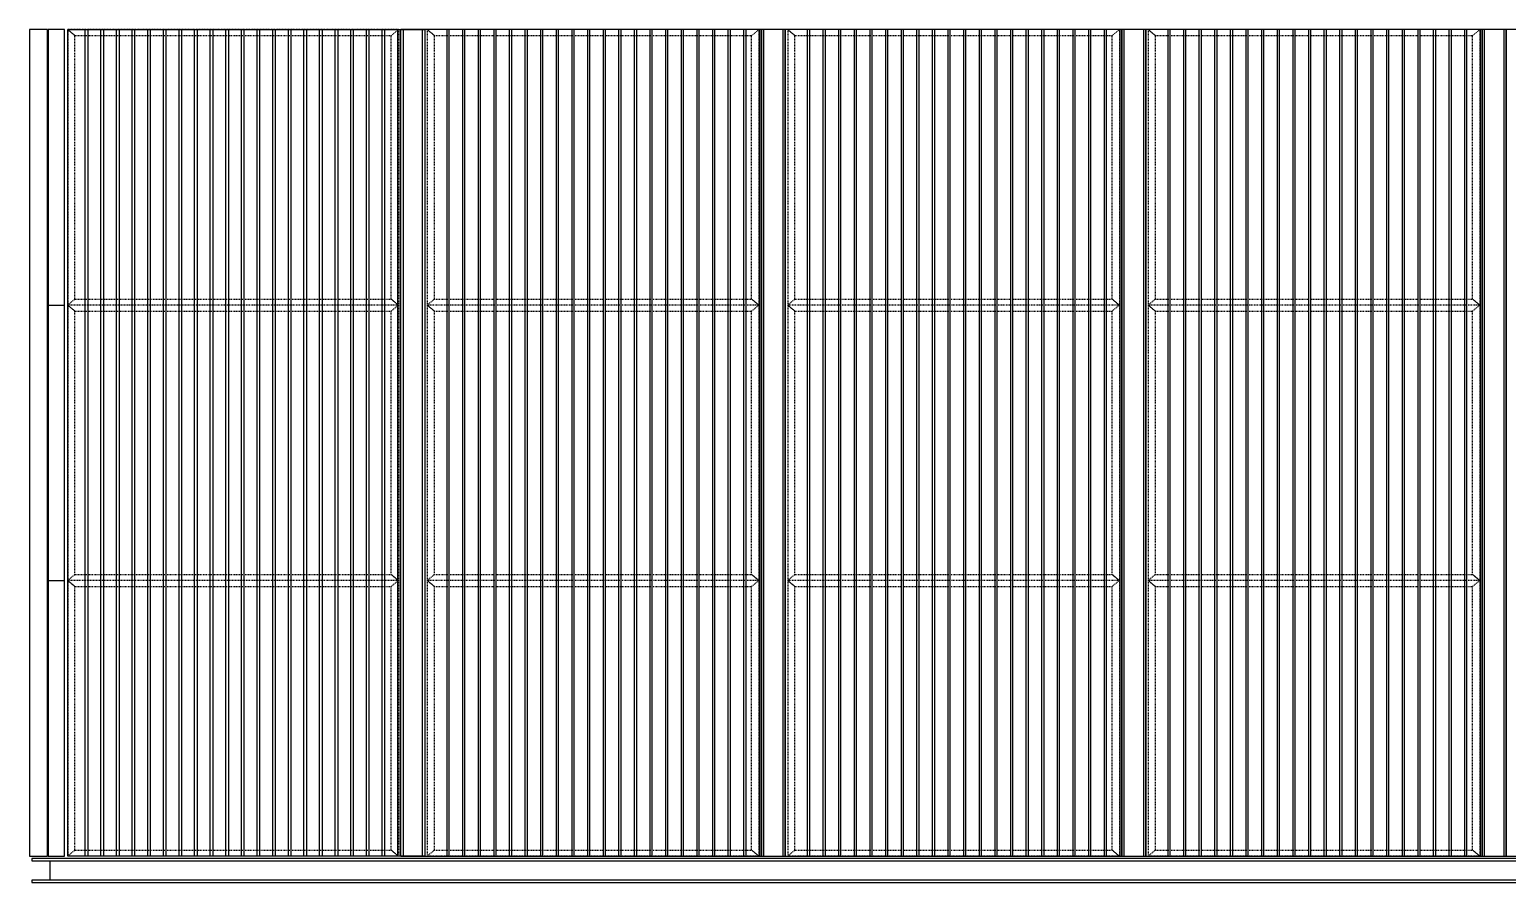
# Model space of a CAD drawing. Header units: millimetres. Extents: x 2519235 to 7246330, y 25937 to 201821.
# Drawn here: x 3125591 to 3131741, y 32436 to 35986 of the extents above; entities that cross this region are included whole.
import ezdxf

# ---------------------------------------------------------------- set-up
doc = ezdxf.new("R2010")
doc.units = ezdxf.units.MM
doc.set_wipeout_variables(frame=1)
doc.linetypes.add('TA_HL_001.00000', pattern=[6.5, 3.55, -2.95])
for name, color, linetype in [('010 - ASPG_EXTR_MAIN_COLOR_2', 7, 'Continuous'), ('010 - ASPG_EXTR_WIPEOUT_', 7, 'Continuous'), ('010 - ASPG_FRAMING_MAIN_COLOR_1', 7, 'Continuous'), ('010 - ASPG_FRAMING_MAIN_COLOR_2', 7, 'Continuous'), ('010 - ASPG_FRAMING_SUB_COLOR_2', 7, 'Continuous'), ('010 - ASPG_FRAMING_SUB_COLOR_3', 7, 'Continuous'), ('010 - ASPG_FRAMING_WIPEOUT_', 7, 'Continuous')]:
    doc.layers.add(name, color=color, linetype=linetype)

# ---------------------------------------------------------------- blocks, each defined once
blk = doc.blocks.new('*U1309')
at = {"color": 7}
blk.add_wipeout([(0, -40), (27009, -40), (27009, 40), (0, 40)], dxfattribs=at).dxf.layer = '010 - ASPG_FRAMING_WIPEOUT_'
at = {"layer": '010 - ASPG_FRAMING_MAIN_COLOR_2', "color": 7}
blk.add_lwpolyline([(0, -40), (27009, -40), (27009, 40), (0, 40)], close=True, dxfattribs=at)
at = {"color": 7}
for points in [[(0, 40), (27084, 40), (27084, 50), (0, 50)], [(0, -50), (27084, -50), (27084, -40), (0, -40)]]:
    blk.add_wipeout(points, dxfattribs=at).dxf.layer = '010 - ASPG_FRAMING_WIPEOUT_'
at = {"layer": '010 - ASPG_FRAMING_MAIN_COLOR_1', "color": 7}
for points in [[(0, 40), (27084, 40), (27084, 50), (0, 50)], [(0, -50), (27084, -50), (27084, -40), (0, -40)]]:
    blk.add_lwpolyline(points, close=True, dxfattribs=at)
blk = doc.blocks.new('*U1285')
at = {"color": 7}
blk.add_wipeout([(50, 0), (1450, 0), (1450, 3440), (50, 3440)], dxfattribs=at).dxf.layer = '010 - ASPG_EXTR_WIPEOUT_'
at = {"layer": '010 - ASPG_EXTR_MAIN_COLOR_2', "color": 7}
for points in [[(141.5, 0), (151.7, 0), (151.7, 3440), (141.5, 3440)], [(206.5, 0), (216.7, 0), (216.7, 3440), (206.5, 3440)], [(271.5, 0), (281.7, 0), (281.7, 3440), (271.5, 3440)], [(336.5, 0), (346.7, 0), (346.7, 3440), (336.5, 3440)], [(401.5, 0), (411.7, 0), (411.7, 3440), (401.5, 3440)], [(466.5, 0), (476.7, 0), (476.7, 3440), (466.5, 3440)], [(531.5, 0), (541.7, 0), (541.7, 3440), (531.5, 3440)], [(596.5, 0), (606.7, 0), (606.7, 3440), (596.5, 3440)], [(661.5, 0), (671.7, 0), (671.7, 3440), (661.5, 3440)], [(726.5, 0), (736.7, 0), (736.7, 3440), (726.5, 3440)], [(791.5, 0), (801.7, 0), (801.7, 3440), (791.5, 3440)], [(856.5, 0), (866.7, 0), (866.7, 3440), (856.5, 3440)], [(921.5, 0), (931.7, 0), (931.7, 3440), (921.5, 3440)], [(986.5, 0), (996.7, 0), (996.7, 3440), (986.5, 3440)], [(1051.5, 0), (1061.7, 0), (1061.7, 3440), (1051.5, 3440)], [(1116.5, 0), (1126.7, 0), (1126.7, 3440), (1116.5, 3440)], [(1181.5, 0), (1191.7, 0), (1191.7, 3440), (1181.5, 3440)], [(1246.5, 0), (1256.7, 0), (1256.7, 3440), (1246.5, 3440)], [(1311.5, 0), (1321.7, 0), (1321.7, 3440), (1311.5, 3440)], [(1376.5, 0), (1386.7, 0), (1386.7, 3440), (1376.5, 3440)]]:
    blk.add_lwpolyline(points, close=True, dxfattribs=at)
at = {"layer": '010 - ASPG_FRAMING_SUB_COLOR_2', "color": 7}
blk.add_lwpolyline([(50, 0), (1450, 0), (1450, 3440), (50, 3440)], close=True, dxfattribs=at)
at = {"color": 7}
for points in [[(-50, 0), (50, 0), (50, 3440), (-50, 3440)], [(1450, 0), (1550, 0), (1550, 3440), (1450, 3440)]]:
    blk.add_wipeout(points, dxfattribs=at).dxf.layer = '010 - ASPG_EXTR_WIPEOUT_'
at = {"layer": '010 - ASPG_EXTR_MAIN_COLOR_2', "color": 7}
blk.add_lwpolyline([(1441.5, 0), (1451.7, 0), (1451.7, 3440), (1441.5, 3440)], close=True, dxfattribs=at)
at = {"layer": '010 - ASPG_FRAMING_MAIN_COLOR_1', "color": 7}
for points in [[(-50, 0), (-40, 0), (-40, 3440), (-50, 3440)], [(40, 0), (50, 0), (50, 3440), (40, 3440)], [(1450, 0), (1460, 0), (1460, 3440), (1450, 3440)], [(1540, 0), (1550, 0), (1550, 3440), (1540, 3440)]]:
    blk.add_lwpolyline(points, close=True, dxfattribs=at)
at = {"layer": '010 - ASPG_FRAMING_SUB_COLOR_2', "color": 7}
for points in [[(-50, 0), (50, 0), (50, 3440), (-50, 3440)], [(1450, 0), (1550, 0), (1550, 3440), (1450, 3440)]]:
    blk.add_lwpolyline(points, close=True, dxfattribs=at)
blk = doc.blocks.new('*U1286')
at = {"color": 7}
blk.add_wipeout([(50, 0), (1450, 0), (1450, 3440), (50, 3440)], dxfattribs=at).dxf.layer = '010 - ASPG_EXTR_WIPEOUT_'
at = {"layer": '010 - ASPG_EXTR_MAIN_COLOR_2', "color": 7}
for points in [[(141.5, 0), (151.7, 0), (151.7, 3440), (141.5, 3440)], [(206.5, 0), (216.7, 0), (216.7, 3440), (206.5, 3440)], [(271.5, 0), (281.7, 0), (281.7, 3440), (271.5, 3440)], [(336.5, 0), (346.7, 0), (346.7, 3440), (336.5, 3440)], [(401.5, 0), (411.7, 0), (411.7, 3440), (401.5, 3440)], [(466.5, 0), (476.7, 0), (476.7, 3440), (466.5, 3440)], [(531.5, 0), (541.7, 0), (541.7, 3440), (531.5, 3440)], [(596.5, 0), (606.7, 0), (606.7, 3440), (596.5, 3440)], [(661.5, 0), (671.7, 0), (671.7, 3440), (661.5, 3440)], [(726.5, 0), (736.7, 0), (736.7, 3440), (726.5, 3440)], [(791.5, 0), (801.7, 0), (801.7, 3440), (791.5, 3440)], [(856.5, 0), (866.7, 0), (866.7, 3440), (856.5, 3440)], [(921.5, 0), (931.7, 0), (931.7, 3440), (921.5, 3440)], [(986.5, 0), (996.7, 0), (996.7, 3440), (986.5, 3440)], [(1051.5, 0), (1061.7, 0), (1061.7, 3440), (1051.5, 3440)], [(1116.5, 0), (1126.7, 0), (1126.7, 3440), (1116.5, 3440)], [(1181.5, 0), (1191.7, 0), (1191.7, 3440), (1181.5, 3440)], [(1246.5, 0), (1256.7, 0), (1256.7, 3440), (1246.5, 3440)], [(1311.5, 0), (1321.7, 0), (1321.7, 3440), (1311.5, 3440)], [(1376.5, 0), (1386.7, 0), (1386.7, 3440), (1376.5, 3440)]]:
    blk.add_lwpolyline(points, close=True, dxfattribs=at)
at = {"layer": '010 - ASPG_FRAMING_SUB_COLOR_2', "color": 7}
blk.add_lwpolyline([(50, 0), (1450, 0), (1450, 3440), (50, 3440)], close=True, dxfattribs=at)
at = {"color": 7}
for points in [[(-50, 0), (50, 0), (50, 3440), (-50, 3440)], [(1450, 0), (1550, 0), (1550, 3440), (1450, 3440)]]:
    blk.add_wipeout(points, dxfattribs=at).dxf.layer = '010 - ASPG_EXTR_WIPEOUT_'
at = {"layer": '010 - ASPG_EXTR_MAIN_COLOR_2', "color": 7}
blk.add_lwpolyline([(1441.5, 0), (1451.7, 0), (1451.7, 3440), (1441.5, 3440)], close=True, dxfattribs=at)
at = {"layer": '010 - ASPG_FRAMING_MAIN_COLOR_1', "color": 7}
for points in [[(-50, 0), (-40, 0), (-40, 3440), (-50, 3440)], [(40, 0), (50, 0), (50, 3440), (40, 3440)], [(1450, 0), (1460, 0), (1460, 3440), (1450, 3440)], [(1540, 0), (1550, 0), (1550, 3440), (1540, 3440)]]:
    blk.add_lwpolyline(points, close=True, dxfattribs=at)
at = {"layer": '010 - ASPG_FRAMING_SUB_COLOR_2', "color": 7}
for points in [[(-50, 0), (50, 0), (50, 3440), (-50, 3440)], [(1450, 0), (1550, 0), (1550, 3440), (1450, 3440)]]:
    blk.add_lwpolyline(points, close=True, dxfattribs=at)
blk = doc.blocks.new('*U1287')
at = {"color": 7}
blk.add_wipeout([(50, 0), (1450, 0), (1450, 3440), (50, 3440)], dxfattribs=at).dxf.layer = '010 - ASPG_EXTR_WIPEOUT_'
at = {"layer": '010 - ASPG_EXTR_MAIN_COLOR_2', "color": 7}
for points in [[(141.5, 0), (151.7, 0), (151.7, 3440), (141.5, 3440)], [(206.5, 0), (216.7, 0), (216.7, 3440), (206.5, 3440)], [(271.5, 0), (281.7, 0), (281.7, 3440), (271.5, 3440)], [(336.5, 0), (346.7, 0), (346.7, 3440), (336.5, 3440)], [(401.5, 0), (411.7, 0), (411.7, 3440), (401.5, 3440)], [(466.5, 0), (476.7, 0), (476.7, 3440), (466.5, 3440)], [(531.5, 0), (541.7, 0), (541.7, 3440), (531.5, 3440)], [(596.5, 0), (606.7, 0), (606.7, 3440), (596.5, 3440)], [(661.5, 0), (671.7, 0), (671.7, 3440), (661.5, 3440)], [(726.5, 0), (736.7, 0), (736.7, 3440), (726.5, 3440)], [(791.5, 0), (801.7, 0), (801.7, 3440), (791.5, 3440)], [(856.5, 0), (866.7, 0), (866.7, 3440), (856.5, 3440)], [(921.5, 0), (931.7, 0), (931.7, 3440), (921.5, 3440)], [(986.5, 0), (996.7, 0), (996.7, 3440), (986.5, 3440)], [(1051.5, 0), (1061.7, 0), (1061.7, 3440), (1051.5, 3440)], [(1116.5, 0), (1126.7, 0), (1126.7, 3440), (1116.5, 3440)], [(1181.5, 0), (1191.7, 0), (1191.7, 3440), (1181.5, 3440)], [(1246.5, 0), (1256.7, 0), (1256.7, 3440), (1246.5, 3440)], [(1311.5, 0), (1321.7, 0), (1321.7, 3440), (1311.5, 3440)], [(1376.5, 0), (1386.7, 0), (1386.7, 3440), (1376.5, 3440)]]:
    blk.add_lwpolyline(points, close=True, dxfattribs=at)
at = {"layer": '010 - ASPG_FRAMING_SUB_COLOR_2', "color": 7}
blk.add_lwpolyline([(50, 0), (1450, 0), (1450, 3440), (50, 3440)], close=True, dxfattribs=at)
at = {"color": 7}
for points in [[(-50, 0), (50, 0), (50, 3440), (-50, 3440)], [(1450, 0), (1550, 0), (1550, 3440), (1450, 3440)]]:
    blk.add_wipeout(points, dxfattribs=at).dxf.layer = '010 - ASPG_EXTR_WIPEOUT_'
at = {"layer": '010 - ASPG_EXTR_MAIN_COLOR_2', "color": 7}
blk.add_lwpolyline([(1441.5, 0), (1451.7, 0), (1451.7, 3440), (1441.5, 3440)], close=True, dxfattribs=at)
at = {"layer": '010 - ASPG_FRAMING_MAIN_COLOR_1', "color": 7}
for points in [[(-50, 0), (-40, 0), (-40, 3440), (-50, 3440)], [(40, 0), (50, 0), (50, 3440), (40, 3440)], [(1450, 0), (1460, 0), (1460, 3440), (1450, 3440)], [(1540, 0), (1550, 0), (1550, 3440), (1540, 3440)]]:
    blk.add_lwpolyline(points, close=True, dxfattribs=at)
at = {"layer": '010 - ASPG_FRAMING_SUB_COLOR_2', "color": 7}
for points in [[(-50, 0), (50, 0), (50, 3440), (-50, 3440)], [(1450, 0), (1550, 0), (1550, 3440), (1450, 3440)]]:
    blk.add_lwpolyline(points, close=True, dxfattribs=at)
blk = doc.blocks.new('*U1288')
at = {"color": 7}
blk.add_wipeout([(50, 0), (1450, 0), (1450, 3440), (50, 3440)], dxfattribs=at).dxf.layer = '010 - ASPG_EXTR_WIPEOUT_'
at = {"layer": '010 - ASPG_EXTR_MAIN_COLOR_2', "color": 7}
for points in [[(141.5, 0), (151.7, 0), (151.7, 3440), (141.5, 3440)], [(206.5, 0), (216.7, 0), (216.7, 3440), (206.5, 3440)], [(271.5, 0), (281.7, 0), (281.7, 3440), (271.5, 3440)], [(336.5, 0), (346.7, 0), (346.7, 3440), (336.5, 3440)], [(401.5, 0), (411.7, 0), (411.7, 3440), (401.5, 3440)], [(466.5, 0), (476.7, 0), (476.7, 3440), (466.5, 3440)], [(531.5, 0), (541.7, 0), (541.7, 3440), (531.5, 3440)], [(596.5, 0), (606.7, 0), (606.7, 3440), (596.5, 3440)], [(661.5, 0), (671.7, 0), (671.7, 3440), (661.5, 3440)], [(726.5, 0), (736.7, 0), (736.7, 3440), (726.5, 3440)], [(791.5, 0), (801.7, 0), (801.7, 3440), (791.5, 3440)], [(856.5, 0), (866.7, 0), (866.7, 3440), (856.5, 3440)], [(921.5, 0), (931.7, 0), (931.7, 3440), (921.5, 3440)], [(986.5, 0), (996.7, 0), (996.7, 3440), (986.5, 3440)], [(1051.5, 0), (1061.7, 0), (1061.7, 3440), (1051.5, 3440)], [(1116.5, 0), (1126.7, 0), (1126.7, 3440), (1116.5, 3440)], [(1181.5, 0), (1191.7, 0), (1191.7, 3440), (1181.5, 3440)], [(1246.5, 0), (1256.7, 0), (1256.7, 3440), (1246.5, 3440)], [(1311.5, 0), (1321.7, 0), (1321.7, 3440), (1311.5, 3440)], [(1376.5, 0), (1386.7, 0), (1386.7, 3440), (1376.5, 3440)]]:
    blk.add_lwpolyline(points, close=True, dxfattribs=at)
at = {"layer": '010 - ASPG_FRAMING_SUB_COLOR_2', "color": 7}
blk.add_lwpolyline([(50, 0), (1450, 0), (1450, 3440), (50, 3440)], close=True, dxfattribs=at)
at = {"color": 7}
for points in [[(-50, 0), (50, 0), (50, 3440), (-50, 3440)], [(1450, 0), (1550, 0), (1550, 3440), (1450, 3440)]]:
    blk.add_wipeout(points, dxfattribs=at).dxf.layer = '010 - ASPG_EXTR_WIPEOUT_'
at = {"layer": '010 - ASPG_EXTR_MAIN_COLOR_2', "color": 7}
blk.add_lwpolyline([(1441.5, 0), (1451.7, 0), (1451.7, 3440), (1441.5, 3440)], close=True, dxfattribs=at)
at = {"layer": '010 - ASPG_FRAMING_MAIN_COLOR_1', "color": 7}
for points in [[(-50, 0), (-40, 0), (-40, 3440), (-50, 3440)], [(40, 0), (50, 0), (50, 3440), (40, 3440)], [(1450, 0), (1460, 0), (1460, 3440), (1450, 3440)], [(1540, 0), (1550, 0), (1550, 3440), (1540, 3440)]]:
    blk.add_lwpolyline(points, close=True, dxfattribs=at)
at = {"layer": '010 - ASPG_FRAMING_SUB_COLOR_2', "color": 7}
for points in [[(-50, 0), (50, 0), (50, 3440), (-50, 3440)], [(1450, 0), (1550, 0), (1550, 3440), (1450, 3440)]]:
    blk.add_lwpolyline(points, close=True, dxfattribs=at)
blk = doc.blocks.new('*U1280')
at = {"color": 7}
blk.add_wipeout([(50, 0), (1436, 0), (1436, 3440), (50, 3440)], dxfattribs=at).dxf.layer = '010 - ASPG_EXTR_WIPEOUT_'
at = {"layer": '010 - ASPG_EXTR_MAIN_COLOR_2', "color": 7}
for points in [[(117.6, 0), (127.8, 0), (127.8, 3440), (117.6, 3440)], [(182.6, 0), (192.8, 0), (192.8, 3440), (182.6, 3440)], [(247.6, 0), (257.8, 0), (257.8, 3440), (247.6, 3440)], [(312.6, 0), (322.8, 0), (322.8, 3440), (312.6, 3440)], [(377.6, 0), (387.8, 0), (387.8, 3440), (377.6, 3440)], [(442.6, 0), (452.8, 0), (452.8, 3440), (442.6, 3440)], [(507.6, 0), (517.8, 0), (517.8, 3440), (507.6, 3440)], [(572.6, 0), (582.8, 0), (582.8, 3440), (572.6, 3440)], [(637.6, 0), (647.8, 0), (647.8, 3440), (637.6, 3440)], [(702.6, 0), (712.8, 0), (712.8, 3440), (702.6, 3440)], [(767.6, 0), (777.8, 0), (777.8, 3440), (767.6, 3440)], [(832.6, 0), (842.8, 0), (842.8, 3440), (832.6, 3440)], [(897.6, 0), (907.8, 0), (907.8, 3440), (897.6, 3440)], [(962.6, 0), (972.8, 0), (972.8, 3440), (962.6, 3440)], [(1027.6, 0), (1037.8, 0), (1037.8, 3440), (1027.6, 3440)], [(1092.6, 0), (1102.8, 0), (1102.8, 3440), (1092.6, 3440)], [(1157.6, 0), (1167.8, 0), (1167.8, 3440), (1157.6, 3440)], [(1222.6, 0), (1232.8, 0), (1232.8, 3440), (1222.6, 3440)], [(1287.6, 0), (1297.8, 0), (1297.8, 3440), (1287.6, 3440)], [(1352.6, 0), (1362.8, 0), (1362.8, 3440), (1352.6, 3440)]]:
    blk.add_lwpolyline(points, close=True, dxfattribs=at)
at = {"layer": '010 - ASPG_FRAMING_SUB_COLOR_2', "color": 7}
blk.add_lwpolyline([(50, 0), (1436, 0), (1436, 3440), (50, 3440)], close=True, dxfattribs=at)
at = {"color": 7}
blk.add_wipeout([(-50, 0), (50, 0), (50, 3440), (-50, 3440)], dxfattribs=at).dxf.layer = '010 - ASPG_EXTR_WIPEOUT_'
at = {"layer": '010 - ASPG_EXTR_MAIN_COLOR_2', "color": 7}
blk.add_lwpolyline([(52.6, 0), (62.8, 0), (62.8, 3440), (52.6, 3440)], close=True, dxfattribs=at)
at = {"layer": '010 - ASPG_FRAMING_MAIN_COLOR_1', "color": 7}
for points in [[(-50, 0), (-40, 0), (-40, 3440), (-50, 3440)], [(40, 0), (50, 0), (50, 3440), (40, 3440)]]:
    blk.add_lwpolyline(points, close=True, dxfattribs=at)
at = {"layer": '010 - ASPG_FRAMING_SUB_COLOR_2', "color": 7}
blk.add_lwpolyline([(-50, 0), (50, 0), (50, 3440), (-50, 3440)], close=True, dxfattribs=at)
blk = doc.blocks.new('*U2617')
at = {"layer": '010 - ASPG_FRAMING_SUB_COLOR_3', "color": 7, "linetype": 'ByBlock'}
for points in [[(0, 0), (0, 1380), (25, 1350), (25, 30), (0, 0)], [(1146.7, 1380), (0, 1380), (25, 1350), (1121.7, 1350)], [(1146.7, 0), (1146.7, 1380), (1121.7, 1350), (1121.7, 30), (1146.7, 0)], [(25, 30), (1121.7, 30), (1146.7, 0), (0, 0), (25, 30)]]:
    blk.add_lwpolyline(points, close=True, dxfattribs=at)
blk = doc.blocks.new('*U2618')
at = {"layer": '010 - ASPG_FRAMING_SUB_COLOR_3', "color": 7, "linetype": 'ByBlock'}
for points in [[(0, 0), (0, 1376), (25, 1346), (25, 30), (0, 0)], [(1146.7, 1376), (0, 1376), (25, 1346), (1121.7, 1346)], [(1146.7, 0), (1146.7, 1376), (1121.7, 1346), (1121.7, 30), (1146.7, 0)], [(25, 30), (1121.7, 30), (1146.7, 0), (0, 0), (25, 30)]]:
    blk.add_lwpolyline(points, close=True, dxfattribs=at)
blk = doc.blocks.new('*U1395')
at = {"color": 7}
blk.add_wipeout([(0, 0), (1146.7, 0), (1146.7, 67.3), (0, 67.3)], dxfattribs=at).dxf.layer = '010 - ASPG_FRAMING_WIPEOUT_'
blk.add_wipeout([(3440, 67.8), (3440, 144.8), (0, 144.8), (0, 67.8)], dxfattribs=at).dxf.layer = '010 - ASPG_EXTR_WIPEOUT_'
at = {"layer": '010 - ASPG_EXTR_MAIN_COLOR_2', "color": 7}
blk.add_lwpolyline([(3440, 69.8), (3440, 144.8), (0, 144.8), (0, 69.8)], close=True, dxfattribs=at)
at = {"layer": '010 - ASPG_FRAMING_SUB_COLOR_2', "color": 7}
blk.add_lwpolyline([(0, 0), (1146.7, 0), (1146.7, 67.3), (0, 67.3)], close=True, dxfattribs=at)
blk = doc.blocks.new('*U1396')
at = {"color": 7}
blk.add_wipeout([(0, 0), (1146.7, 0), (1146.7, 67.3), (0, 67.3)], dxfattribs=at).dxf.layer = '010 - ASPG_FRAMING_WIPEOUT_'
at = {"layer": '010 - ASPG_FRAMING_SUB_COLOR_2', "color": 7}
blk.add_lwpolyline([(0, 0), (1146.7, 0), (1146.7, 67.3), (0, 67.3)], close=True, dxfattribs=at)

msp = doc.modelspace()

# ---------------------------------------------------------------- block references
at = {"color": 7, "rotation": 180}
msp.add_blockref('*U1309', (3152684.512, 32485.549), dxfattribs=at)

# ---------------------------------------------------------------- next in the draw order: block references
at = {"color": 7}
msp.add_blockref('*U1285', (3131685.512, 32545.549), dxfattribs=at)

# ---------------------------------------------------------------- next in the draw order: block references
msp.add_blockref('*U1286', (3130185.512, 32545.549), dxfattribs=at)

# ---------------------------------------------------------------- next in the draw order: block references
msp.add_blockref('*U1287', (3128685.512, 32545.549), dxfattribs=at)

# ---------------------------------------------------------------- next in the draw order: block references
msp.add_blockref('*U1288', (3127185.512, 32545.549, 1), dxfattribs=at)
at = {"color": 7, "linetype": 'TA_HL_001.00000', "rotation": 90}
for p in [(3131625.512, 34838.882), (3131625.512, 33692.215), (3131625.512, 32545.549)]:
    msp.add_blockref('*U2617', p, dxfattribs=at)

# ---------------------------------------------------------------- next in the draw order: block references
at = {"color": 7, "xscale": -1}
msp.add_blockref('*U1280', (3127185.512, 32545.549), dxfattribs=at)
at = {"color": 7, "linetype": 'TA_HL_001.00000', "rotation": 90}
for p in [(3130125.512, 34838.882), (3130125.512, 33692.215), (3130125.512, 32545.549)]:
    msp.add_blockref('*U2617', p, dxfattribs=at)

# ---------------------------------------------------------------- next in the draw order: block references
for name, p in [('*U2618', (3127125.512, 34838.882)), ('*U2617', (3128625.512, 34838.882)), ('*U2618', (3127125.512, 33692.215)), ('*U2617', (3128625.512, 33692.215)), ('*U2618', (3127125.512, 32545.549)), ('*U2617', (3128625.512, 32545.549))]:
    msp.add_blockref(name, p, dxfattribs=at)

# ---------------------------------------------------------------- next in the draw order: block references
at = {"color": 7, "rotation": 90}
msp.add_blockref('*U1395', (3125735.512, 32545.549), dxfattribs=at)

# ---------------------------------------------------------------- next in the draw order: block references
msp.add_blockref('*U1396', (3125735.512, 33692.215), dxfattribs=at)

# ---------------------------------------------------------------- next in the draw order: block references
msp.add_blockref('*U1396', (3125735.512, 34838.882), dxfattribs=at)

doc.saveas('drawing.dxf')
